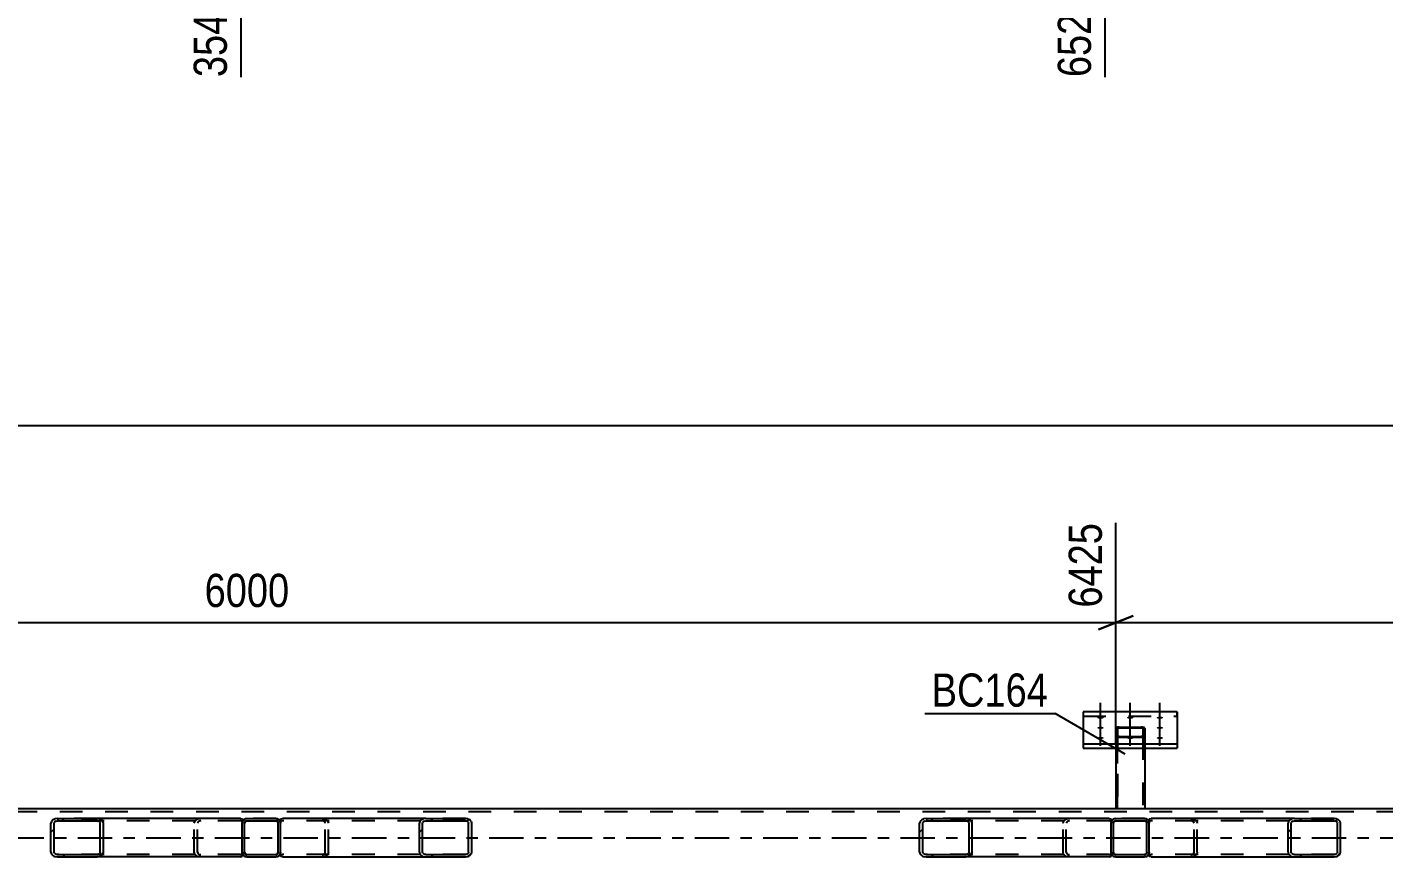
# Model space of a CAD drawing. Header units: millimetres. Extents: x -97 to 744, y -335 to 259.
# Drawn here: x 22.6 to 139.7, y -208.5 to -136.8 of the extents above; entities that cross this region are included whole.
import ezdxf

# ---------------------------------------------------------------- set-up
doc = ezdxf.new("R2010")
doc.units = ezdxf.units.MM
doc.linetypes.add('DXK_LINE_DOT2', pattern=[3.9198, 1.9599, -1.9599])
doc.linetypes.add('DXK_LINE_DOT3', pattern=[5.9187, 2.979, -0.9799, 0.9799, -0.9799])
doc.styles.add('Arial Narrow', font='ARIALN.TTF', dxfattribs={"height": 0.2})

# ---------------------------------------------------------------- blocks, each defined once
blk = doc.blocks.new('Part-761646924-4148 - 4144')
at = {"linetype": 'Continuous'}
h = blk.add_hatch(dxfattribs=at)
h.set_pattern_fill('', scale=0.7, style=0, pattern_type=0)
h.set_pattern_definition([(45, (28.8314, -208.4237), (-1.5715, 1.5715), [])])
h.paths.add_polyline_path([(28.62, -208.45), (28.83, -208.42), (29.01, -208.34), (29.13, -208.21), (29.17, -208.05), (29.17, -205.55), (29.13, -205.4), (29.01, -205.27), (28.83, -205.18), (28.62, -205.15), (25.19, -205.15), (24.98, -205.18), (24.8, -205.27), (24.68, -205.4), (24.64, -205.55), (24.64, -208.05), (24.68, -208.21), (24.8, -208.34), (24.98, -208.42), (25.19, -208.45)])
h.paths.add_polyline_path([(25.08, -208.24), (25, -208.2), (24.94, -208.13), (24.91, -208.05), (24.91, -205.55), (24.94, -205.48), (25, -205.41), (25.08, -205.37), (25.19, -205.35), (28.62, -205.35), (28.73, -205.37), (28.82, -205.41), (28.87, -205.48), (28.9, -205.55), (28.9, -208.05), (28.87, -208.13), (28.82, -208.2), (28.73, -208.24), (28.62, -208.25), (25.19, -208.25)])
at = {"color": 2, "linetype": 'Continuous'}
for p, q in [((24.68, -205.4), (24.64, -205.55)), ((24.64, -208.05), (24.64, -205.55)), ((24.91, -205.55), (24.94, -205.48)), ((24.91, -208.05), (24.91, -205.55)), ((25.19, -205.15), (24.98, -205.18)), ((25.08, -205.37), (25.19, -205.35)), ((25.19, -205.15), (28.62, -205.15)), ((25.19, -205.35), (28.62, -205.35)), ((41, -205.15), (28.62, -205.15)), ((28.83, -205.18), (28.62, -205.15)), ((28.62, -205.35), (28.73, -205.37)), ((28.87, -205.48), (28.9, -205.55)), ((28.9, -208.05), (28.9, -205.55)), ((29.17, -205.55), (29.13, -205.4)), ((29.17, -208.05), (29.17, -205.55)), ((41, -205.15), (41.16, -205.18)), ((41.16, -205.18), (41.16, -205.18)), ((41.16, -205.18), (41.16, -205.27)), ((41.16, -205.27), (41.16, -205.55)), ((24.64, -208.05), (24.68, -208.21)), ((24.94, -208.13), (24.91, -208.05)), ((24.98, -208.42), (25.19, -208.45)), ((25.19, -208.25), (25.08, -208.24)), ((25.19, -208.25), (28.62, -208.25)), ((25.19, -208.45), (28.62, -208.45)), ((28.73, -208.24), (28.62, -208.25)), ((28.62, -208.45), (28.83, -208.42)), ((41, -208.45), (28.62, -208.45)), ((28.9, -208.05), (28.87, -208.13)), ((29.13, -208.21), (29.17, -208.05)), ((41, -208.45), (41.16, -208.43)), ((41.16, -208.43), (41.16, -208.05))]:
    blk.add_line(p, q, dxfattribs=at)
at = {"color": 7, "linetype": 'DXK_LINE_DOT2'}
for p, q in [((28.62, -205.15), (25.19, -205.15)), ((41, -205.35), (25.19, -205.35)), ((37.02, -205.55), (37.06, -205.4)), ((37.02, -208.05), (37.02, -205.55)), ((37.31, -205.48), (37.29, -205.55)), ((37.29, -208.05), (37.29, -205.55)), ((37.36, -205.18), (37.57, -205.15)), ((37.57, -205.35), (37.46, -205.37)), ((41.1, -205.37), (41, -205.35)), ((41.16, -205.4), (41.1, -205.37)), ((41.16, -205.18), (41.16, -205.18)), ((41.16, -205.27), (41.16, -205.4)), ((41.16, -208.05), (41.16, -205.4)), ((41, -208.25), (25.19, -208.25)), ((25.19, -208.45), (28.62, -208.45)), ((37.06, -208.21), (37.02, -208.05)), ((37.29, -208.05), (37.31, -208.13)), ((37.57, -208.45), (37.36, -208.42)), ((37.46, -208.24), (37.57, -208.25)), ((41, -208.25), (41.1, -208.24)), ((41.1, -208.24), (41.16, -208.21))]:
    blk.add_line(p, q, dxfattribs=at)
at = {"color": 2, "linetype": 'Continuous'}
for centre, radius, start, end in [((25.11, -205.67), 0.501, 104.5547, 147.5895), ((25.15, -205.61), 0.251, 104.5547, 147.5895), ((28.66, -205.61), 0.251, 32.4105, 75.4453), ((28.71, -205.67), 0.501, 32.4105, 75.4453), ((25.11, -207.94), 0.501, 212.4105, 255.4453), ((25.15, -208), 0.251, 212.4105, 255.4453), ((28.66, -208), 0.251, 284.5547, 327.5895), ((28.71, -207.94), 0.501, 284.5547, 327.5895)]:
    blk.add_arc(centre, radius, start, end, dxfattribs=at)
at = {"color": 7, "linetype": 'DXK_LINE_DOT2'}
for centre, radius, start, end in [((37.48, -205.67), 0.501, 104.5547, 147.5896), ((37.52, -205.61), 0.251, 104.5547, 147.5896), ((37.48, -207.94), 0.501, 212.4104, 255.4453), ((37.52, -208), 0.251, 212.4104, 255.4453)]:
    blk.add_arc(centre, radius, start, end, dxfattribs=at)
blk = doc.blocks.new('Part-761646924-4278 - 4144')
at = {"color": 7, "linetype": 'DXK_LINE_DOT2'}
for p, q in [((116.59, -197.32), (116.57, -197.36)), ((116.57, -197.36), (116.57, -199.07)), ((116.65, -197.29), (116.59, -197.32)), ((116.75, -197.26), (116.65, -197.29)), ((116.72, -197.36), (116.73, -197.34)), ((116.72, -197.36), (116.72, -204.3)), ((116.73, -197.34), (116.76, -197.32)), ((116.87, -197.26), (116.75, -197.26)), ((116.76, -197.32), (116.81, -197.31)), ((116.81, -197.31), (116.87, -197.31)), ((116.87, -197.26), (118.77, -197.26)), ((116.87, -197.31), (118.77, -197.31)), ((118.88, -197.26), (118.77, -197.26)), ((118.77, -197.31), (118.82, -197.31)), ((118.82, -197.31), (118.87, -197.32)), ((118.87, -197.32), (118.9, -197.34)), ((118.98, -197.29), (118.88, -197.26)), ((118.9, -197.34), (118.92, -197.36)), ((118.92, -197.36), (118.92, -198.1)), ((119.04, -197.32), (118.98, -197.29)), ((119.07, -197.36), (119.04, -197.32)), ((119.07, -197.36), (119.07, -198.01)), ((116.57, -198.01), (116.57, -199.07)), ((116.57, -198.01), (116.59, -198.05)), ((116.59, -198.05), (116.65, -198.08)), ((116.65, -198.08), (116.75, -198.1)), ((116.73, -198.03), (116.72, -198.01)), ((116.72, -204.3), (116.72, -198.1)), ((116.76, -198.05), (116.73, -198.03)), ((116.75, -198.1), (116.87, -198.11)), ((116.81, -198.06), (116.76, -198.05)), ((116.87, -198.06), (116.81, -198.06)), ((116.87, -198.06), (118.77, -198.06)), ((116.87, -198.11), (118.77, -198.11)), ((118.82, -198.06), (118.77, -198.06)), ((118.77, -198.11), (118.88, -198.1)), ((118.87, -198.05), (118.82, -198.06)), ((118.9, -198.03), (118.87, -198.05)), ((118.88, -198.1), (118.98, -198.08)), ((118.92, -198.01), (118.9, -198.03)), ((118.92, -198.1), (118.92, -204.3)), ((118.98, -198.08), (119.04, -198.05)), ((119.04, -198.05), (119.07, -198.01)), ((119.07, -198.01), (119.07, -199.07)), ((119.07, -204.3), (116.57, -204.3))]:
    blk.add_line(p, q, dxfattribs=at)
at = {"color": 2, "linetype": 'Continuous'}
for p, q in [((116.57, -199.07), (116.57, -204.3)), ((119.07, -199.07), (119.07, -204.3))]:
    blk.add_line(p, q, dxfattribs=at)
blk = doc.blocks.new('Part-761646924-4299 - 4144')
at = {"linetype": 'Continuous'}
h = blk.add_hatch(dxfattribs=at)
h.set_pattern_fill('', scale=0.7, style=0, pattern_type=0)
h.set_pattern_definition([(45, (119.2129, -208.4237), (-1.5715, 1.5715), [])])
h.paths.add_polyline_path([(119.06, -208.45), (119.21, -208.42), (119.34, -208.34), (119.43, -208.21), (119.46, -208.05), (119.46, -205.55), (119.43, -205.4), (119.34, -205.27), (119.21, -205.18), (119.06, -205.15), (116.56, -205.15), (116.41, -205.18), (116.28, -205.27), (116.19, -205.4), (116.16, -205.55), (116.16, -208.05), (116.19, -208.21), (116.28, -208.34), (116.41, -208.42), (116.56, -208.45)])
h.paths.add_polyline_path([(116.48, -208.24), (116.42, -208.2), (116.38, -208.13), (116.36, -208.05), (116.36, -205.55), (116.38, -205.48), (116.42, -205.41), (116.48, -205.37), (116.56, -205.35), (119.06, -205.35), (119.14, -205.37), (119.2, -205.41), (119.24, -205.48), (119.26, -205.55), (119.26, -208.05), (119.24, -208.13), (119.2, -208.2), (119.14, -208.24), (119.06, -208.25), (116.56, -208.25)])
at = {"color": 7, "linetype": 'DXK_LINE_DOT2'}
for p, q in [((116.16, -205.55), (116.19, -205.4)), ((116.16, -208.05), (116.16, -205.55)), ((116.38, -205.48), (116.36, -205.55)), ((116.36, -208.05), (116.36, -205.55)), ((116.41, -205.18), (116.56, -205.15)), ((116.56, -205.35), (116.48, -205.37)), ((119.06, -205.15), (116.56, -205.15)), ((116.56, -205.35), (119.06, -205.35)), ((119.06, -205.15), (119.06, -205.15)), ((119.06, -205.15), (119.21, -205.18)), ((119.14, -205.37), (119.06, -205.35)), ((119.26, -205.55), (119.24, -205.48)), ((119.26, -208.05), (119.26, -205.55)), ((119.43, -205.4), (119.46, -205.55)), ((119.46, -208.05), (119.46, -205.55)), ((116.19, -208.21), (116.16, -208.05)), ((116.36, -208.05), (116.38, -208.13)), ((116.56, -208.45), (116.41, -208.42)), ((116.48, -208.24), (116.56, -208.25)), ((116.56, -208.25), (119.06, -208.25)), ((116.56, -208.45), (119.06, -208.45)), ((119.06, -208.25), (119.14, -208.24)), ((119.21, -208.42), (119.06, -208.45)), ((119.24, -208.13), (119.26, -208.05)), ((119.46, -208.05), (119.43, -208.21))]:
    blk.add_line(p, q, dxfattribs=at)
at = {"color": 2, "linetype": 'Continuous'}
for p, q in [((116.19, -205.4), (116.16, -205.55)), ((116.16, -205.55), (116.16, -205.55)), ((116.16, -208.05), (116.16, -205.55)), ((116.36, -205.55), (116.38, -205.48)), ((116.36, -205.55), (116.36, -205.55)), ((116.36, -208.05), (116.36, -205.55)), ((116.56, -205.15), (116.41, -205.18)), ((116.48, -205.37), (116.56, -205.35)), ((116.56, -205.15), (116.56, -205.15)), ((116.56, -205.15), (119.06, -205.15)), ((116.56, -205.35), (116.56, -205.35)), ((116.56, -205.35), (119.06, -205.35)), ((119.06, -205.15), (119.06, -205.15)), ((119.21, -205.18), (119.06, -205.15)), ((119.06, -205.35), (119.06, -205.35)), ((119.06, -205.35), (119.14, -205.37)), ((119.24, -205.48), (119.26, -205.55)), ((119.26, -205.55), (119.26, -205.55)), ((119.26, -208.05), (119.26, -205.55)), ((119.46, -205.55), (119.43, -205.4)), ((119.46, -205.55), (119.46, -205.55)), ((119.46, -208.05), (119.46, -205.55)), ((116.16, -208.05), (116.16, -208.05)), ((116.16, -208.05), (116.19, -208.21)), ((116.36, -208.05), (116.36, -208.05)), ((116.38, -208.13), (116.36, -208.05)), ((116.41, -208.42), (116.56, -208.45)), ((116.56, -208.25), (116.48, -208.24)), ((116.56, -208.25), (116.56, -208.25)), ((116.56, -208.25), (119.06, -208.25)), ((116.56, -208.45), (116.56, -208.45)), ((116.56, -208.45), (119.06, -208.45)), ((119.14, -208.24), (119.06, -208.25)), ((119.06, -208.25), (119.06, -208.25)), ((119.06, -208.45), (119.21, -208.42)), ((119.06, -208.45), (119.06, -208.45)), ((119.26, -208.05), (119.24, -208.13)), ((119.26, -208.05), (119.26, -208.05)), ((119.43, -208.21), (119.46, -208.05)), ((119.46, -208.05), (119.46, -208.05))]:
    blk.add_line(p, q, dxfattribs=at)
at = {"color": 7, "linetype": 'DXK_LINE_DOT2'}
for centre, radius, start, end in [((116.56, -205.55), 0.4, 112.5, 157.5), ((116.56, -205.55), 0.2, 112.5, 157.5), ((119.06, -205.55), 0.2, 22.5, 67.5), ((119.06, -205.55), 0.4, 22.5, 67.5), ((116.56, -208.05), 0.4, 202.5, 247.5), ((116.56, -208.05), 0.2, 202.5, 247.5), ((119.06, -208.05), 0.2, 292.5, 337.5), ((119.06, -208.05), 0.4, 292.5, 337.5)]:
    blk.add_arc(centre, radius, start, end, dxfattribs=at)
at = {"color": 2, "linetype": 'Continuous'}
for centre, radius, start, end in [((116.56, -205.55), 0.4, 112.5, 157.5), ((116.56, -205.55), 0.2, 112.5, 157.5), ((119.06, -205.55), 0.2, 22.5, 67.5), ((119.06, -205.55), 0.4, 22.5, 67.5), ((116.56, -208.05), 0.4, 202.5, 247.5), ((116.56, -208.05), 0.2, 202.5, 247.5), ((119.06, -208.05), 0.2, 292.5, 337.5), ((119.06, -208.05), 0.4, 292.5, 337.5)]:
    blk.add_arc(centre, radius, start, end, dxfattribs=at)
blk = doc.blocks.new('Bolt-761646924-4171 - 4144')
at = {"linetype": 'Continuous'}
for points in [[(115.25, -196.53), (115.2, -196.52), (115.14, -196.52), (115.09, -196.51), (115.05, -196.49), (115.01, -196.48), (114.99, -196.46), (114.98, -196.44), (114.98, -196.42), (114.99, -196.4), (115.01, -196.38), (115.05, -196.37), (115.09, -196.36), (115.14, -196.35), (115.2, -196.34), (115.25, -196.34), (115.31, -196.34), (115.36, -196.35), (115.41, -196.36), (115.46, -196.37), (115.49, -196.38), (115.51, -196.4), (115.53, -196.42), (115.53, -196.44), (115.51, -196.46), (115.49, -196.48), (115.46, -196.49), (115.41, -196.51), (115.36, -196.52), (115.31, -196.52)], [(117.82, -196.53), (117.76, -196.52), (117.7, -196.52), (117.65, -196.51), (117.61, -196.49), (117.58, -196.48), (117.55, -196.46), (117.54, -196.44), (117.54, -196.42), (117.55, -196.4), (117.58, -196.38), (117.61, -196.37), (117.65, -196.36), (117.7, -196.35), (117.76, -196.34), (117.82, -196.34), (117.87, -196.34), (117.93, -196.35), (117.98, -196.36), (118.02, -196.37), (118.05, -196.38), (118.08, -196.4), (118.09, -196.42), (118.09, -196.44), (118.08, -196.46), (118.05, -196.48), (118.02, -196.49), (117.98, -196.51), (117.93, -196.52), (117.87, -196.52)], [(120.38, -196.53), (120.32, -196.52), (120.27, -196.52), (120.22, -196.51), (120.17, -196.49), (120.14, -196.48), (120.12, -196.46), (120.1, -196.44), (120.1, -196.42), (120.12, -196.4), (120.14, -196.38), (120.17, -196.37), (120.22, -196.36), (120.27, -196.35), (120.32, -196.34), (120.38, -196.34), (120.44, -196.34), (120.49, -196.35), (120.54, -196.36), (120.58, -196.37), (120.62, -196.38), (120.64, -196.4), (120.65, -196.42), (120.65, -196.44), (120.64, -196.46), (120.62, -196.48), (120.58, -196.49), (120.54, -196.51), (120.49, -196.52), (120.44, -196.52)], [(115.25, -197.4), (115.2, -197.4), (115.14, -197.39), (115.09, -197.38), (115.05, -197.37), (115.01, -197.36), (114.99, -197.34), (114.98, -197.32), (114.98, -197.3), (114.99, -197.28), (115.01, -197.26), (115.05, -197.25), (115.09, -197.23), (115.14, -197.22), (115.2, -197.22), (115.25, -197.21), (115.31, -197.22), (115.36, -197.22), (115.41, -197.23), (115.46, -197.25), (115.49, -197.26), (115.51, -197.28), (115.53, -197.3), (115.53, -197.32), (115.51, -197.34), (115.49, -197.36), (115.46, -197.37), (115.41, -197.38), (115.36, -197.39), (115.31, -197.4)], [(120.38, -197.4), (120.32, -197.4), (120.27, -197.39), (120.22, -197.38), (120.17, -197.37), (120.14, -197.36), (120.12, -197.34), (120.1, -197.32), (120.1, -197.3), (120.12, -197.28), (120.14, -197.26), (120.17, -197.25), (120.22, -197.23), (120.27, -197.22), (120.32, -197.22), (120.38, -197.21), (120.44, -197.22), (120.49, -197.22), (120.54, -197.23), (120.58, -197.25), (120.62, -197.26), (120.64, -197.28), (120.65, -197.3), (120.65, -197.32), (120.64, -197.34), (120.62, -197.36), (120.58, -197.37), (120.54, -197.38), (120.49, -197.39), (120.44, -197.4)], [(115.25, -198.28), (115.2, -198.28), (115.14, -198.27), (115.09, -198.26), (115.05, -198.25), (115.01, -198.23), (114.99, -198.21), (114.98, -198.19), (114.98, -198.17), (114.99, -198.16), (115.01, -198.14), (115.05, -198.12), (115.09, -198.11), (115.14, -198.1), (115.2, -198.09), (115.25, -198.09), (115.31, -198.09), (115.36, -198.1), (115.41, -198.11), (115.46, -198.12), (115.49, -198.14), (115.51, -198.16), (115.53, -198.17), (115.53, -198.19), (115.51, -198.21), (115.49, -198.23), (115.46, -198.25), (115.41, -198.26), (115.36, -198.27), (115.31, -198.28)], [(117.82, -198.28), (117.76, -198.28), (117.7, -198.27), (117.65, -198.26), (117.61, -198.25), (117.58, -198.23), (117.55, -198.21), (117.54, -198.19), (117.54, -198.17), (117.55, -198.16), (117.58, -198.14), (117.61, -198.12), (117.65, -198.11), (117.7, -198.1), (117.76, -198.09), (117.82, -198.09), (117.87, -198.09), (117.93, -198.1), (117.98, -198.11), (118.02, -198.12), (118.05, -198.14), (118.08, -198.16), (118.09, -198.17), (118.09, -198.19), (118.08, -198.21), (118.05, -198.23), (118.02, -198.25), (117.98, -198.26), (117.93, -198.27), (117.87, -198.28)], [(120.38, -198.28), (120.32, -198.28), (120.27, -198.27), (120.22, -198.26), (120.17, -198.25), (120.14, -198.23), (120.12, -198.21), (120.1, -198.19), (120.1, -198.17), (120.12, -198.16), (120.14, -198.14), (120.17, -198.12), (120.22, -198.11), (120.27, -198.1), (120.32, -198.09), (120.38, -198.09), (120.44, -198.09), (120.49, -198.1), (120.54, -198.11), (120.58, -198.12), (120.62, -198.14), (120.64, -198.16), (120.65, -198.17), (120.65, -198.19), (120.64, -198.21), (120.62, -198.23), (120.58, -198.25), (120.54, -198.26), (120.49, -198.27), (120.44, -198.28)]]:
    blk.add_hatch(color=1, dxfattribs=at).paths.add_polyline_path(points)
at = {"color": 1, "linetype": 'Continuous'}
for p, q in [((115.25, -197.11), (115.25, -195.16)), ((117.82, -197.11), (117.82, -195.16)), ((120.38, -197.11), (120.38, -195.16)), ((115.25, -197.99), (115.25, -196.04)), ((120.38, -197.99), (120.38, -196.04)), ((115.25, -198.87), (115.25, -196.92)), ((117.82, -198.87), (117.82, -196.92)), ((120.38, -198.87), (120.38, -196.92))]:
    blk.add_line(p, q, dxfattribs=at)
blk = doc.blocks.new('Part-761646924-4300 - 4144')
at = {"linetype": 'Continuous'}
h = blk.add_hatch(dxfattribs=at)
h.set_pattern_fill('', scale=0.7, style=0, pattern_type=0)
h.set_pattern_definition([(45, (44.2127, -208.4237), (-1.5715, 1.5715), [])])
h.paths.add_polyline_path([(44.06, -208.45), (44.21, -208.42), (44.34, -208.34), (44.43, -208.21), (44.46, -208.05), (44.46, -205.55), (44.43, -205.4), (44.34, -205.27), (44.21, -205.18), (44.06, -205.15), (41.56, -205.15), (41.41, -205.18), (41.28, -205.27), (41.19, -205.4), (41.16, -205.55), (41.16, -208.05), (41.19, -208.21), (41.28, -208.34), (41.41, -208.42), (41.56, -208.45)])
h.paths.add_polyline_path([(41.48, -208.24), (41.42, -208.2), (41.37, -208.13), (41.36, -208.05), (41.36, -205.55), (41.37, -205.48), (41.42, -205.41), (41.48, -205.37), (41.56, -205.35), (44.06, -205.35), (44.14, -205.37), (44.2, -205.41), (44.24, -205.48), (44.26, -205.55), (44.26, -208.05), (44.24, -208.13), (44.2, -208.2), (44.14, -208.24), (44.06, -208.25), (41.56, -208.25)])
at = {"color": 7, "linetype": 'DXK_LINE_DOT2'}
for p, q in [((41.16, -205.55), (41.19, -205.4)), ((41.16, -208.05), (41.16, -205.55)), ((41.37, -205.48), (41.36, -205.55)), ((41.36, -208.05), (41.36, -205.55)), ((41.41, -205.18), (41.56, -205.15)), ((41.56, -205.35), (41.48, -205.37)), ((44.06, -205.15), (41.56, -205.15)), ((41.56, -205.35), (44.06, -205.35)), ((44.06, -205.15), (44.06, -205.15)), ((44.06, -205.15), (44.21, -205.18)), ((44.14, -205.37), (44.06, -205.35)), ((44.26, -205.55), (44.24, -205.48)), ((44.26, -208.05), (44.26, -205.55)), ((44.43, -205.4), (44.46, -205.55)), ((44.46, -208.05), (44.46, -205.55)), ((41.19, -208.21), (41.16, -208.05)), ((41.36, -208.05), (41.37, -208.13)), ((41.56, -208.45), (41.41, -208.42)), ((41.48, -208.24), (41.56, -208.25)), ((41.56, -208.25), (44.06, -208.25)), ((41.56, -208.45), (44.06, -208.45)), ((44.06, -208.25), (44.14, -208.24)), ((44.21, -208.42), (44.06, -208.45)), ((44.24, -208.13), (44.26, -208.05)), ((44.46, -208.05), (44.43, -208.21))]:
    blk.add_line(p, q, dxfattribs=at)
at = {"color": 2, "linetype": 'Continuous'}
for p, q in [((41.19, -205.4), (41.16, -205.55)), ((41.16, -205.55), (41.16, -205.55)), ((41.16, -208.05), (41.16, -205.55)), ((41.36, -205.55), (41.37, -205.48)), ((41.36, -205.55), (41.36, -205.55)), ((41.36, -208.05), (41.36, -205.55)), ((41.56, -205.15), (41.41, -205.18)), ((41.48, -205.37), (41.56, -205.35)), ((41.56, -205.15), (41.56, -205.15)), ((41.56, -205.15), (44.06, -205.15)), ((41.56, -205.35), (41.56, -205.35)), ((41.56, -205.35), (44.06, -205.35)), ((44.06, -205.15), (44.06, -205.15)), ((44.21, -205.18), (44.06, -205.15)), ((44.06, -205.35), (44.06, -205.35)), ((44.06, -205.35), (44.14, -205.37)), ((44.24, -205.48), (44.26, -205.55)), ((44.26, -205.55), (44.26, -205.55)), ((44.26, -208.05), (44.26, -205.55)), ((44.46, -205.55), (44.43, -205.4)), ((44.46, -205.55), (44.46, -205.55)), ((44.46, -208.05), (44.46, -205.55)), ((41.16, -208.05), (41.16, -208.05)), ((41.16, -208.05), (41.19, -208.21)), ((41.36, -208.05), (41.36, -208.05)), ((41.37, -208.13), (41.36, -208.05)), ((41.41, -208.42), (41.56, -208.45)), ((41.56, -208.25), (41.48, -208.24)), ((41.56, -208.25), (41.56, -208.25)), ((41.56, -208.25), (44.06, -208.25)), ((41.56, -208.45), (41.56, -208.45)), ((41.56, -208.45), (44.06, -208.45)), ((44.14, -208.24), (44.06, -208.25)), ((44.06, -208.25), (44.06, -208.25)), ((44.06, -208.45), (44.21, -208.42)), ((44.06, -208.45), (44.06, -208.45)), ((44.26, -208.05), (44.24, -208.13)), ((44.26, -208.05), (44.26, -208.05)), ((44.43, -208.21), (44.46, -208.05)), ((44.46, -208.05), (44.46, -208.05))]:
    blk.add_line(p, q, dxfattribs=at)
at = {"color": 7, "linetype": 'DXK_LINE_DOT2'}
for centre, radius, start, end in [((41.56, -205.55), 0.4, 112.5, 157.5), ((41.56, -205.55), 0.2, 112.5, 157.5), ((44.06, -205.55), 0.2, 22.5, 67.5), ((44.06, -205.55), 0.4, 22.5, 67.5), ((41.56, -208.05), 0.4, 202.5, 247.5), ((41.56, -208.05), 0.2, 202.5, 247.5), ((44.06, -208.05), 0.2, 292.5, 337.5), ((44.06, -208.05), 0.4, 292.5, 337.5)]:
    blk.add_arc(centre, radius, start, end, dxfattribs=at)
at = {"color": 2, "linetype": 'Continuous'}
for centre, radius, start, end in [((41.56, -205.55), 0.4, 112.5, 157.5), ((41.56, -205.55), 0.2, 112.5, 157.5), ((44.06, -205.55), 0.2, 22.5, 67.5), ((44.06, -205.55), 0.4, 22.5, 67.5), ((41.56, -208.05), 0.4, 202.5, 247.5), ((41.56, -208.05), 0.2, 202.5, 247.5), ((44.06, -208.05), 0.2, 292.5, 337.5), ((44.06, -208.05), 0.4, 292.5, 337.5)]:
    blk.add_arc(centre, radius, start, end, dxfattribs=at)
blk = doc.blocks.new('Part-761646924-4182 - 4144')
at = {"color": 7, "linetype": 'DXK_LINE_DOT2'}
blk.add_line((352.71, -204.55), (-44.07, -204.55), dxfattribs=at)
at = {"color": 2, "linetype": 'Continuous'}
blk.add_line((352.71, -204.3), (-41.07, -204.3), dxfattribs=at)
at = {"color": 7, "linetype": 'DXK_LINE_DOT3'}
blk.add_line((-44.07, -206.8), (352.71, -206.8), dxfattribs=at)
blk = doc.blocks.new('Part-761646924-4293 - 4144')
at = {"linetype": 'Continuous'}
h = blk.add_hatch(dxfattribs=at)
h.set_pattern_fill('', scale=0.7, style=0, pattern_type=0)
h.set_pattern_definition([(45, (103.8316, -208.4237), (-1.5715, 1.5715), [])])
h.paths.add_polyline_path([(103.62, -208.45), (103.83, -208.42), (104.01, -208.34), (104.13, -208.21), (104.17, -208.05), (104.17, -205.55), (104.13, -205.4), (104.01, -205.27), (103.83, -205.18), (103.62, -205.15), (100.19, -205.15), (99.98, -205.18), (99.8, -205.27), (99.68, -205.4), (99.64, -205.55), (99.64, -208.05), (99.68, -208.21), (99.8, -208.34), (99.98, -208.42), (100.19, -208.45)])
h.paths.add_polyline_path([(100.08, -208.24), (100, -208.2), (99.94, -208.13), (99.92, -208.05), (99.92, -205.55), (99.94, -205.48), (100, -205.41), (100.08, -205.37), (100.19, -205.35), (103.62, -205.35), (103.73, -205.37), (103.82, -205.41), (103.88, -205.48), (103.9, -205.55), (103.9, -208.05), (103.88, -208.13), (103.82, -208.2), (103.73, -208.24), (103.62, -208.25), (100.19, -208.25)])
at = {"color": 2, "linetype": 'Continuous'}
for p, q in [((99.68, -205.4), (99.64, -205.55)), ((99.64, -208.05), (99.64, -205.55)), ((99.92, -205.55), (99.94, -205.48)), ((99.92, -208.05), (99.92, -205.55)), ((100.19, -205.15), (99.98, -205.18)), ((100.08, -205.37), (100.19, -205.35)), ((100.19, -205.15), (103.62, -205.15)), ((100.19, -205.35), (103.62, -205.35)), ((116, -205.15), (103.62, -205.15)), ((103.83, -205.18), (103.62, -205.15)), ((103.62, -205.35), (103.73, -205.37)), ((103.88, -205.48), (103.9, -205.55)), ((103.9, -208.05), (103.9, -205.55)), ((104.17, -205.55), (104.13, -205.4)), ((104.17, -208.05), (104.17, -205.55)), ((116, -205.15), (116.16, -205.18)), ((116.16, -205.18), (116.16, -205.18)), ((116.16, -205.18), (116.16, -205.27)), ((116.16, -205.27), (116.16, -205.55)), ((99.64, -208.05), (99.68, -208.21)), ((99.94, -208.13), (99.92, -208.05)), ((99.98, -208.42), (100.19, -208.45)), ((100.19, -208.25), (100.08, -208.24)), ((100.19, -208.25), (103.62, -208.25)), ((100.19, -208.45), (103.62, -208.45)), ((103.73, -208.24), (103.62, -208.25)), ((103.62, -208.45), (103.83, -208.42)), ((116, -208.45), (103.62, -208.45)), ((103.9, -208.05), (103.88, -208.13)), ((104.13, -208.21), (104.17, -208.05)), ((116, -208.45), (116.16, -208.43)), ((116.16, -208.43), (116.16, -208.05))]:
    blk.add_line(p, q, dxfattribs=at)
at = {"color": 7, "linetype": 'DXK_LINE_DOT2'}
for p, q in [((103.62, -205.15), (100.19, -205.15)), ((116, -205.35), (100.19, -205.35)), ((112.02, -205.55), (112.06, -205.4)), ((112.02, -208.05), (112.02, -205.55)), ((112.31, -205.48), (112.29, -205.55)), ((112.29, -208.05), (112.29, -205.55)), ((112.36, -205.18), (112.57, -205.15)), ((112.57, -205.35), (112.46, -205.37)), ((116.1, -205.37), (116, -205.35)), ((116.16, -205.4), (116.1, -205.37)), ((116.16, -205.27), (116.16, -205.4)), ((116.16, -208.05), (116.16, -205.4)), ((116, -208.25), (100.19, -208.25)), ((100.19, -208.45), (103.62, -208.45)), ((112.06, -208.21), (112.02, -208.05)), ((112.29, -208.05), (112.31, -208.13)), ((112.57, -208.45), (112.36, -208.42)), ((112.46, -208.24), (112.57, -208.25)), ((116, -208.25), (116.1, -208.24)), ((116.1, -208.24), (116.16, -208.21))]:
    blk.add_line(p, q, dxfattribs=at)
at = {"color": 2, "linetype": 'Continuous'}
for centre, radius, start, end in [((100.11, -205.67), 0.501, 104.5547, 147.5895), ((100.15, -205.61), 0.251, 104.5547, 147.5895), ((103.66, -205.61), 0.251, 32.4105, 75.4453), ((103.71, -205.67), 0.501, 32.4105, 75.4453), ((100.11, -207.94), 0.501, 212.4105, 255.4453), ((100.15, -208), 0.251, 212.4105, 255.4453), ((103.66, -208), 0.251, 284.5547, 327.5895), ((103.71, -207.94), 0.501, 284.5547, 327.5895)]:
    blk.add_arc(centre, radius, start, end, dxfattribs=at)
at = {"color": 7, "linetype": 'DXK_LINE_DOT2'}
for centre, radius, start, end in [((112.48, -205.67), 0.501, 104.5547, 147.5895), ((112.53, -205.61), 0.251, 104.5547, 147.5895), ((112.48, -207.94), 0.501, 212.4105, 255.4453), ((112.53, -208), 0.251, 212.4105, 255.4453)]:
    blk.add_arc(centre, radius, start, end, dxfattribs=at)
blk = doc.blocks.new('Part-761646924-4263 - 4144')
at = {"color": 2, "linetype": 'Continuous'}
for p, q in [((121.88, -195.92), (113.75, -195.92)), ((113.75, -195.92), (113.75, -199.07)), ((121.88, -195.92), (121.88, -199.07)), ((113.75, -198.7), (121.88, -198.7)), ((113.75, -199.07), (121.88, -199.07))]:
    blk.add_line(p, q, dxfattribs=at)
at = {"color": 7, "linetype": 'DXK_LINE_DOT2'}
for p, q in [((113.75, -195.92), (113.75, -196.29)), ((113.75, -196.29), (121.88, -196.29)), ((121.88, -196.29), (121.88, -195.92))]:
    blk.add_line(p, q, dxfattribs=at)
blk = doc.blocks.new('Part-761646924-4305 - 4144')
at = {"linetype": 'Continuous'}
h = blk.add_hatch(dxfattribs=at)
h.set_pattern_fill('', scale=0.7, style=0, pattern_type=0)
h.set_pattern_definition([(45, (135.64, -208.4237), (-1.5715, 1.5715), [])])
h.paths.add_polyline_path([(135.43, -208.45), (135.64, -208.42), (135.82, -208.34), (135.94, -208.21), (135.98, -208.05), (135.98, -205.55), (135.94, -205.4), (135.82, -205.27), (135.64, -205.18), (135.43, -205.15), (132, -205.15), (131.79, -205.18), (131.61, -205.27), (131.49, -205.4), (131.45, -205.55), (131.45, -208.05), (131.49, -208.21), (131.61, -208.34), (131.79, -208.42), (132, -208.45)])
h.paths.add_polyline_path([(131.89, -208.24), (131.8, -208.2), (131.74, -208.13), (131.72, -208.05), (131.72, -205.55), (131.74, -205.48), (131.8, -205.41), (131.89, -205.37), (132, -205.35), (135.43, -205.35), (135.53, -205.37), (135.62, -205.41), (135.68, -205.48), (135.7, -205.55), (135.7, -208.05), (135.68, -208.13), (135.62, -208.2), (135.53, -208.24), (135.43, -208.25), (132, -208.25)])
at = {"color": 2, "linetype": 'Continuous'}
for p, q in [((119.46, -205.18), (119.62, -205.15)), ((119.46, -205.18), (119.46, -205.55)), ((132, -205.15), (119.62, -205.15)), ((131.49, -205.4), (131.45, -205.55)), ((131.45, -208.05), (131.45, -205.55)), ((131.72, -205.55), (131.74, -205.48)), ((131.72, -208.05), (131.72, -205.55)), ((132, -205.15), (131.79, -205.18)), ((131.89, -205.37), (132, -205.35)), ((132, -205.15), (135.43, -205.15)), ((132, -205.35), (135.43, -205.35)), ((135.64, -205.18), (135.43, -205.15)), ((135.43, -205.35), (135.53, -205.37)), ((135.68, -205.48), (135.7, -205.55)), ((135.7, -208.05), (135.7, -205.55)), ((135.98, -205.55), (135.94, -205.4)), ((135.98, -208.05), (135.98, -205.55)), ((119.46, -208.42), (119.46, -208.05)), ((119.46, -208.43), (119.46, -208.42)), ((119.62, -208.45), (119.46, -208.43)), ((119.62, -208.45), (132, -208.45)), ((131.45, -208.05), (131.49, -208.21)), ((131.74, -208.13), (131.72, -208.05)), ((131.79, -208.42), (132, -208.45)), ((132, -208.25), (131.89, -208.24)), ((132, -208.25), (135.43, -208.25)), ((132, -208.45), (135.43, -208.45)), ((135.53, -208.24), (135.43, -208.25)), ((135.43, -208.45), (135.64, -208.42)), ((135.7, -208.05), (135.68, -208.13)), ((135.94, -208.21), (135.98, -208.05))]:
    blk.add_line(p, q, dxfattribs=at)
at = {"color": 7, "linetype": 'DXK_LINE_DOT2'}
for p, q in [((119.46, -205.18), (119.46, -205.4)), ((119.52, -205.37), (119.46, -205.4)), ((119.46, -208.34), (119.46, -205.55)), ((119.62, -205.35), (119.52, -205.37)), ((135.43, -205.35), (119.62, -205.35)), ((123.05, -205.15), (123.26, -205.18)), ((123.16, -205.37), (123.05, -205.35)), ((123.33, -205.55), (123.31, -205.48)), ((123.33, -208.05), (123.33, -205.55)), ((123.56, -205.4), (123.6, -205.55)), ((123.6, -208.05), (123.6, -205.55)), ((135.43, -205.15), (132, -205.15)), ((119.46, -208.21), (119.52, -208.24)), ((119.52, -208.24), (119.62, -208.25)), ((135.43, -208.25), (119.62, -208.25)), ((123.05, -208.25), (123.16, -208.24)), ((123.26, -208.42), (123.05, -208.45)), ((123.31, -208.13), (123.33, -208.05)), ((123.6, -208.05), (123.56, -208.21)), ((132, -208.45), (135.43, -208.45))]:
    blk.add_line(p, q, dxfattribs=at)
for centre, radius, start, end in [((123.09, -205.61), 0.251, 32.4104, 75.4453), ((123.14, -205.67), 0.501, 32.4104, 75.4453), ((123.09, -208), 0.251, 284.5547, 327.5896), ((123.14, -207.94), 0.501, 284.5547, 327.5896)]:
    blk.add_arc(centre, radius, start, end, dxfattribs=at)
at = {"color": 2, "linetype": 'Continuous'}
for centre, radius, start, end in [((131.91, -205.67), 0.501, 104.5547, 147.5896), ((131.96, -205.61), 0.251, 104.5547, 147.5896), ((135.47, -205.61), 0.251, 32.4104, 75.4453), ((135.51, -205.67), 0.501, 32.4104, 75.4453), ((131.91, -207.94), 0.501, 212.4104, 255.4453), ((131.96, -208), 0.251, 212.4104, 255.4453), ((135.47, -208), 0.251, 284.5547, 327.5896), ((135.51, -207.94), 0.501, 284.5547, 327.5896)]:
    blk.add_arc(centre, radius, start, end, dxfattribs=at)
blk = doc.blocks.new('Part-761646924-4308 - 4144')
at = {"linetype": 'Continuous'}
h = blk.add_hatch(dxfattribs=at)
h.set_pattern_fill('', scale=0.7, style=0, pattern_type=0)
h.set_pattern_definition([(45, (60.64, -208.4237), (-1.5715, 1.5715), [])])
h.paths.add_polyline_path([(60.43, -208.45), (60.64, -208.42), (60.82, -208.34), (60.94, -208.21), (60.98, -208.05), (60.98, -205.55), (60.94, -205.4), (60.82, -205.27), (60.64, -205.18), (60.43, -205.15), (57, -205.15), (56.79, -205.18), (56.61, -205.27), (56.49, -205.4), (56.45, -205.55), (56.45, -208.05), (56.49, -208.21), (56.61, -208.34), (56.79, -208.42), (57, -208.45)])
h.paths.add_polyline_path([(56.89, -208.24), (56.8, -208.2), (56.74, -208.13), (56.72, -208.05), (56.72, -205.55), (56.74, -205.48), (56.8, -205.41), (56.89, -205.37), (57, -205.35), (60.43, -205.35), (60.53, -205.37), (60.62, -205.41), (60.68, -205.48), (60.7, -205.55), (60.7, -208.05), (60.68, -208.13), (60.62, -208.2), (60.53, -208.24), (60.43, -208.25), (57, -208.25)])
at = {"color": 2, "linetype": 'Continuous'}
for p, q in [((44.46, -205.18), (44.62, -205.15)), ((44.46, -205.18), (44.46, -205.55)), ((57, -205.15), (44.62, -205.15)), ((56.49, -205.4), (56.45, -205.55)), ((56.45, -208.05), (56.45, -205.55)), ((56.72, -205.55), (56.74, -205.48)), ((56.72, -208.05), (56.72, -205.55)), ((57, -205.15), (56.79, -205.18)), ((56.89, -205.37), (57, -205.35)), ((57, -205.15), (60.43, -205.15)), ((57, -205.35), (60.43, -205.35)), ((60.64, -205.18), (60.43, -205.15)), ((60.43, -205.35), (60.53, -205.37)), ((60.68, -205.48), (60.7, -205.55)), ((60.7, -208.05), (60.7, -205.55)), ((60.98, -205.55), (60.94, -205.4)), ((60.98, -208.05), (60.98, -205.55)), ((44.46, -208.42), (44.46, -208.05)), ((44.46, -208.43), (44.46, -208.42)), ((44.62, -208.45), (44.46, -208.43)), ((44.62, -208.45), (57, -208.45)), ((56.45, -208.05), (56.49, -208.21)), ((56.74, -208.13), (56.72, -208.05)), ((56.79, -208.42), (57, -208.45)), ((57, -208.25), (56.89, -208.24)), ((57, -208.25), (60.43, -208.25)), ((57, -208.45), (60.43, -208.45)), ((60.53, -208.24), (60.43, -208.25)), ((60.43, -208.45), (60.64, -208.42)), ((60.7, -208.05), (60.68, -208.13)), ((60.94, -208.21), (60.98, -208.05))]:
    blk.add_line(p, q, dxfattribs=at)
at = {"color": 7, "linetype": 'DXK_LINE_DOT2'}
for p, q in [((44.46, -205.18), (44.46, -205.4)), ((44.52, -205.37), (44.46, -205.4)), ((44.46, -208.34), (44.46, -205.55)), ((44.62, -205.35), (44.52, -205.37)), ((60.43, -205.35), (44.62, -205.35)), ((48.05, -205.15), (48.26, -205.18)), ((48.16, -205.37), (48.05, -205.35)), ((48.33, -205.55), (48.31, -205.48)), ((48.33, -208.05), (48.33, -205.55)), ((48.56, -205.4), (48.6, -205.55)), ((48.6, -208.05), (48.6, -205.55)), ((60.43, -205.15), (57, -205.15)), ((44.46, -208.21), (44.52, -208.24)), ((44.52, -208.24), (44.62, -208.25)), ((60.43, -208.25), (44.62, -208.25)), ((48.05, -208.25), (48.16, -208.24)), ((48.26, -208.42), (48.05, -208.45)), ((48.31, -208.13), (48.33, -208.05)), ((48.6, -208.05), (48.56, -208.21)), ((57, -208.45), (60.43, -208.45))]:
    blk.add_line(p, q, dxfattribs=at)
for centre, radius, start, end in [((48.09, -205.61), 0.251, 32.4105, 75.4453), ((48.14, -205.67), 0.501, 32.4105, 75.4453), ((48.09, -208), 0.251, 284.5547, 327.5895), ((48.14, -207.94), 0.501, 284.5547, 327.5895)]:
    blk.add_arc(centre, radius, start, end, dxfattribs=at)
at = {"color": 2, "linetype": 'Continuous'}
for centre, radius, start, end in [((56.91, -205.67), 0.501, 104.5547, 147.5895), ((56.96, -205.61), 0.251, 104.5547, 147.5895), ((60.47, -205.61), 0.251, 32.4105, 75.4453), ((60.51, -205.67), 0.501, 32.4105, 75.4453), ((56.91, -207.94), 0.501, 212.4105, 255.4453), ((56.96, -208), 0.251, 212.4105, 255.4453), ((60.47, -208), 0.251, 284.5547, 327.5895), ((60.51, -207.94), 0.501, 284.5547, 327.5895)]:
    blk.add_arc(centre, radius, start, end, dxfattribs=at)
blk = doc.blocks.new('StraightDimension-761646924-2824 - 1692')
at = {"color": 7, "linetype": 'Continuous'}
for p, q in [((37.73, -77), (37.73, -132.4)), ((41.03, -76.59), (41.03, -141.1)), ((36.23, -115.69), (39.23, -114.49)), ((42.53, -114.49), (39.53, -115.69)), ((37.73, -115.09), (41.03, -115.09))]:
    blk.add_line(p, q, dxfattribs=at)
at = {"color": 0, "linetype": 'Continuous'}
blk.add_wipeout([(40.43, -133.19), (36.23, -133.19), (36.23, -141.7), (40.43, -141.7)], dxfattribs=at)
at = {"color": 3, "linetype": 'Continuous', "style": 'Arial Narrow'}
blk.add_text('3541', height=2.863, rotation=90.0002, dxfattribs=at).set_placement((39.83, -141.1))
at = {"color": 0}
blk.add_wipeout([(42.72, -120.04), (42.72, -115.84), (36.03, -115.84), (36.03, -120.04)], dxfattribs=at)
at = {"color": 3, "style": 'Arial Narrow'}
blk.add_text('132', height=2.863, dxfattribs=at).set_placement((36.63, -119.44))
blk = doc.blocks.new('StraightDimension-761646924-2734 - 1692')
at = {"color": 7, "linetype": 'Continuous'}
for p, q in [((115.63, -77), (115.63, -141.1)), ((183.58, -77), (183.58, -123.7)), ((117.13, -114.49), (114.13, -115.69)), ((182.08, -115.69), (185.08, -114.49)), ((115.63, -115.09), (183.58, -115.09))]:
    blk.add_line(p, q, dxfattribs=at)
at = {"color": 0}
blk.add_wipeout([(153.86, -114.34), (153.86, -110.14), (145.35, -110.14), (145.35, -114.34)], dxfattribs=at)
at = {"color": 3, "style": 'Arial Narrow'}
blk.add_text('2718', height=2.863, dxfattribs=at).set_placement((145.95, -113.74))
at = {"color": 0, "linetype": 'Continuous'}
blk.add_wipeout([(182.98, -115.79), (178.78, -115.79), (178.78, -124.3), (182.98, -124.3)], dxfattribs=at)
at = {"color": 3, "linetype": 'Continuous', "style": 'Arial Narrow'}
blk.add_text('9243', height=2.863, rotation=90.0002, dxfattribs=at).set_placement((182.38, -123.7))
blk = doc.blocks.new('StraightDimension-761646924-2761 - 1692')
at = {"color": 7, "linetype": 'Continuous'}
for p, q in [((112.73, -77), (112.73, -132.4)), ((115.63, -77), (115.63, -141.1)), ((111.23, -115.69), (114.23, -114.49)), ((117.13, -114.49), (114.13, -115.69)), ((112.73, -115.09), (115.63, -115.09))]:
    blk.add_line(p, q, dxfattribs=at)
at = {"color": 0, "linetype": 'Continuous'}
blk.add_wipeout([(115.03, -133.19), (110.83, -133.19), (110.83, -141.7), (115.03, -141.7)], dxfattribs=at)
at = {"color": 3, "linetype": 'Continuous', "style": 'Arial Narrow'}
blk.add_text('6525', height=2.863, rotation=90.0002, dxfattribs=at).set_placement((114.43, -141.1))
at = {"color": 0}
blk.add_wipeout([(117.52, -120.04), (117.52, -115.84), (110.84, -115.84), (110.84, -120.04)], dxfattribs=at)
at = {"color": 3, "style": 'Arial Narrow'}
blk.add_text('116', height=2.863, dxfattribs=at).set_placement((111.44, -119.44))
blk = doc.blocks.new('StraightDimension-761646924-2801 - 1692')
at = {"color": 7, "linetype": 'Continuous'}
for p, q in [((41.03, -76.59), (41.03, -141.1)), ((108.58, -77), (108.58, -123.7)), ((42.53, -114.49), (39.53, -115.69)), ((107.08, -115.69), (110.08, -114.49)), ((41.03, -115.09), (108.58, -115.09))]:
    blk.add_line(p, q, dxfattribs=at)
at = {"color": 0}
blk.add_wipeout([(79.06, -114.34), (79.06, -110.14), (70.55, -110.14), (70.55, -114.34)], dxfattribs=at)
at = {"color": 3, "style": 'Arial Narrow'}
blk.add_text('2702', height=2.863, dxfattribs=at).set_placement((71.15, -113.74))
at = {"color": 0, "linetype": 'Continuous'}
blk.add_wipeout([(107.98, -115.79), (103.78, -115.79), (103.78, -124.3), (107.98, -124.3)], dxfattribs=at)
at = {"color": 3, "linetype": 'Continuous', "style": 'Arial Narrow'}
blk.add_text('6243', height=2.863, rotation=90.0002, dxfattribs=at).set_placement((107.38, -123.7))
blk = doc.blocks.new('StraightDimension-761646924-11557 - 4144')
at = {"color": 7, "linetype": 'Continuous'}
for p, q in [((116.57, -198.71), (116.57, -179.61)), ((118.07, -187.62), (115.07, -188.82)), ((116.57, -188.22), (266.57, -188.22))]:
    blk.add_line(p, q, dxfattribs=at)
blk = doc.blocks.new('StraightDimension-761646924-4495 - 4144')
at = {"color": 7, "linetype": 'Continuous'}
blk.add_line((-44.69, -171.2), (364.68, -171.2), dxfattribs=at)
blk = doc.blocks.new('StraightDimension-761646924-11558 - 4144')
at = {"color": 7, "linetype": 'Continuous'}
for p, q in [((116.57, -198.71), (116.57, -179.61)), ((-33.44, -188.22), (116.57, -188.22)), ((115.07, -188.82), (118.07, -187.62))]:
    blk.add_line(p, q, dxfattribs=at)
at = {"color": 0}
blk.add_wipeout([(45.82, -187.47), (45.82, -183.27), (37.31, -183.27), (37.31, -187.47)], dxfattribs=at)
at = {"color": 3, "style": 'Arial Narrow'}
blk.add_text('6000', height=2.863, dxfattribs=at).set_placement((37.91, -186.87))
at = {"color": 0, "linetype": 'Continuous'}
blk.add_wipeout([(115.97, -179.01), (111.77, -179.01), (111.77, -187.52), (115.97, -187.52)], dxfattribs=at)
at = {"color": 3, "linetype": 'Continuous', "style": 'Arial Narrow'}
blk.add_text('6425', height=2.863, rotation=90.0002, dxfattribs=at).set_placement((115.37, -186.92))
blk = doc.blocks.new('Mark-761646924-4274 - 4144')
at = {"color": 30, "linetype": 'Continuous'}
for p in [(100.08, -196.08), (117.39, -199.58)]:
    blk.add_line(p, (111.33, -196.08), dxfattribs=at)
at = {"color": 0}
blk.add_wipeout([(110.73, -195.48), (110.73, -192.48), (100.68, -192.48), (100.68, -195.48)], dxfattribs=at)
blk.add_wipeout([(110.73, -195.48), (110.73, -192.48), (100.68, -192.48), (100.68, -195.48)], dxfattribs=at)
at = {"color": 3, "style": 'Arial Narrow'}
blk.add_text('BC164', height=2.863, dxfattribs=at).set_placement((100.68, -195.48))

msp = doc.modelspace()

# ---------------------------------------------------------------- block references
for name in ['StraightDimension-761646924-2824 - 1692', 'StraightDimension-761646924-2734 - 1692', 'Bolt-761646924-4171 - 4144', 'Part-761646924-4263 - 4144', 'Part-761646924-4278 - 4144', 'Part-761646924-4182 - 4144', 'Part-761646924-4148 - 4144', 'Part-761646924-4300 - 4144', 'Part-761646924-4308 - 4144', 'Part-761646924-4293 - 4144', 'Part-761646924-4299 - 4144', 'Part-761646924-4305 - 4144']:
    msp.add_blockref(name, (0, 0))

# ---------------------------------------------------------------- next in the draw order: block references
for name in ['StraightDimension-761646924-2801 - 1692', 'StraightDimension-761646924-2761 - 1692', 'StraightDimension-761646924-11557 - 4144']:
    msp.add_blockref(name, (0, 0))

# ---------------------------------------------------------------- next in the draw order: block references
msp.add_blockref('StraightDimension-761646924-4495 - 4144', (0, 0))

# ---------------------------------------------------------------- next in the draw order: block references
msp.add_blockref('StraightDimension-761646924-11558 - 4144', (0, 0))

# ---------------------------------------------------------------- next in the draw order: block references
msp.add_blockref('Mark-761646924-4274 - 4144', (0, 0))

doc.saveas('drawing.dxf')
